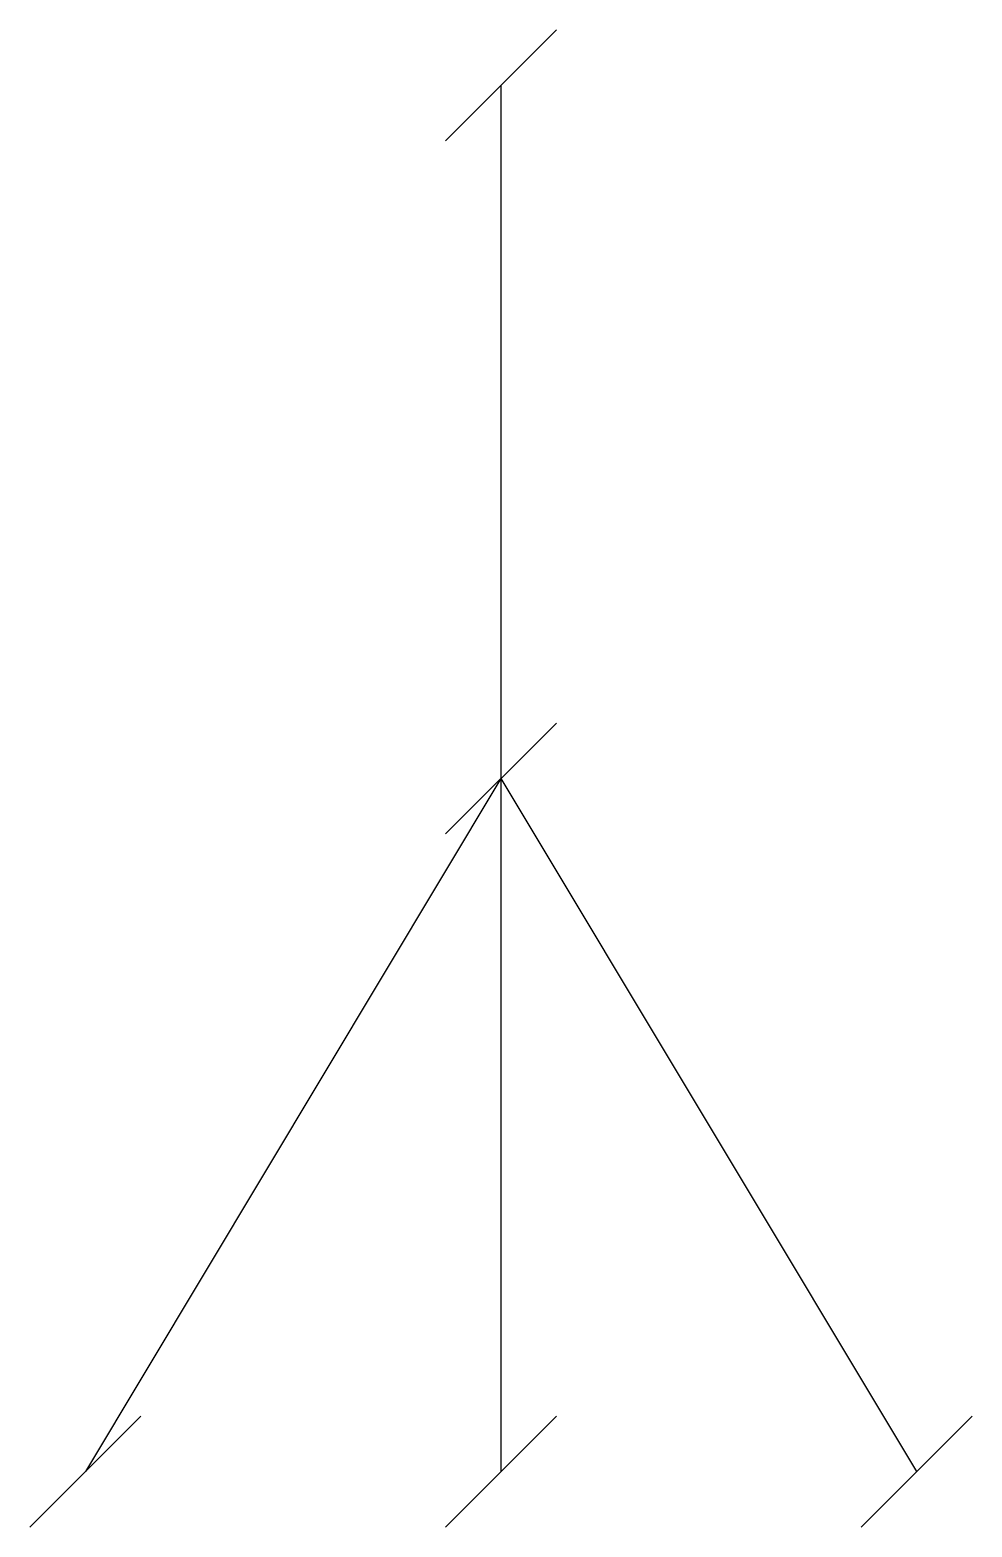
# Model space of a CAD drawing. Header units: millimetres. Extents: x 32 to 168, y 292 to 508.
import ezdxf

# ---------------------------------------------------------------- set-up
doc = ezdxf.new("R2010")
doc.units = ezdxf.units.MM

# ---------------------------------------------------------------- blocks, each defined once
blk = doc.blocks.new('MCCB-MAIN')
at = {"layer": 'SYMBOL'}
blk.add_line((-8, -8), (8, 8), dxfattribs=at)
blk = doc.blocks.new('DB-1')
at = {"layer": 'SYMBOL'}
blk.add_line((-8, -8), (8, 8), dxfattribs=at)
blk = doc.blocks.new('LOAD-A')
at = {"layer": 'SYMBOL'}
blk.add_line((-8, -8), (8, 8), dxfattribs=at)
blk = doc.blocks.new('LOAD-B')
at = {"layer": 'SYMBOL'}
blk.add_line((-8, -8), (8, 8), dxfattribs=at)
blk = doc.blocks.new('LOAD-C')
at = {"layer": 'SYMBOL'}
blk.add_line((-8, -8), (8, 8), dxfattribs=at)

msp = doc.modelspace()

# ---------------------------------------------------------------- linework, layer by layer
at = {"layer": 'WIRE'}
for p, q in [((100, 500), (100, 400)), ((100, 400), (40, 300)), ((100, 400), (100, 300)), ((100, 400), (160, 300))]:
    msp.add_line(p, q, dxfattribs=at)

# ---------------------------------------------------------------- block references
at = {"layer": 'SYMBOL'}
for name, p in [('MCCB-MAIN', (100, 500)), ('DB-1', (100, 400)), ('LOAD-A', (40, 300)), ('LOAD-B', (100, 300)), ('LOAD-C', (160, 300))]:
    msp.add_blockref(name, p, dxfattribs=at)

doc.saveas('drawing.dxf')
